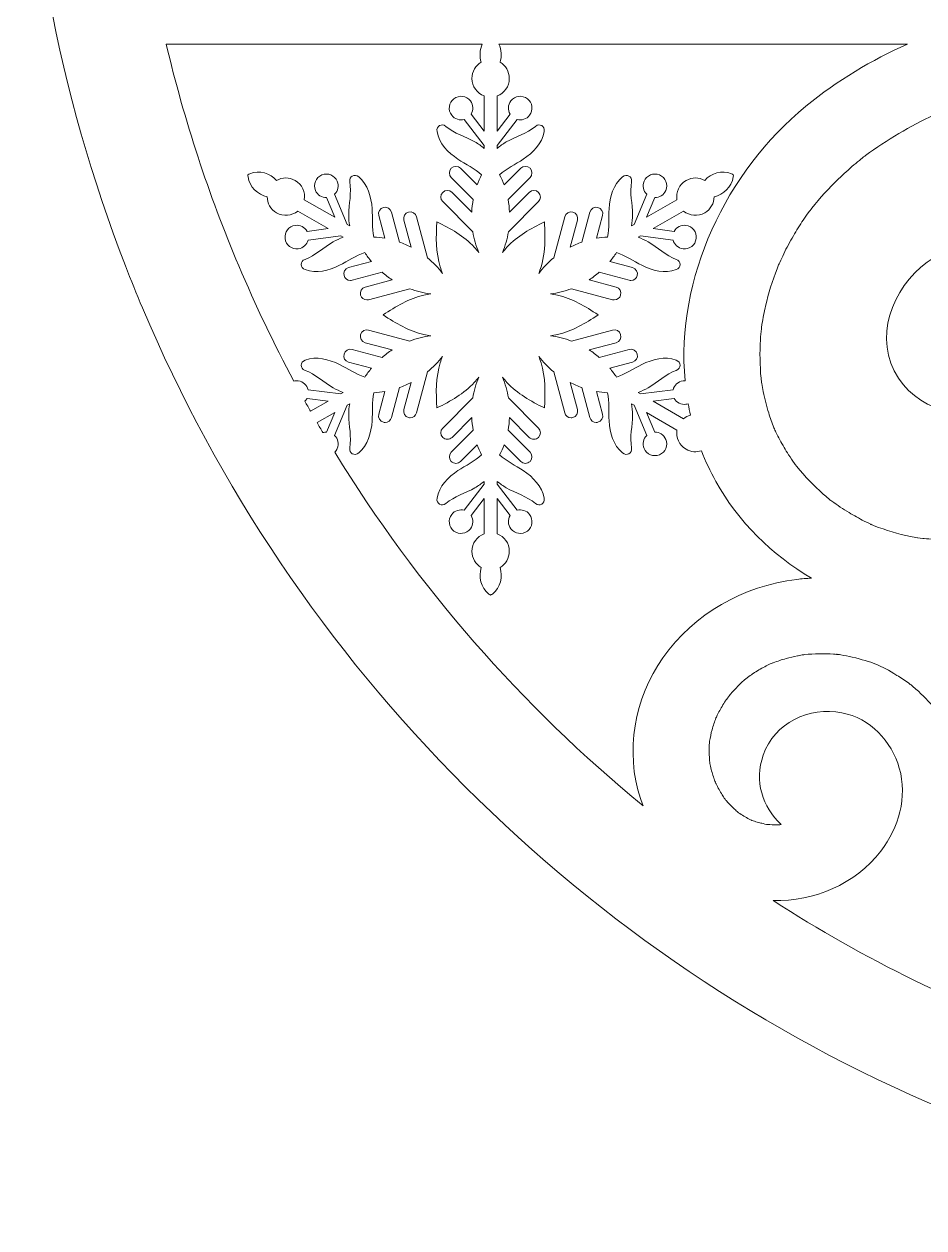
# Model space of a CAD drawing. Extents: x 464 to 616, y -200 to 2.
# Drawn here: x 464 to 509.4, y -200 to -139.3 of the extents above; entities that cross this region are included whole.
import ezdxf

# ---------------------------------------------------------------- set-up
doc = ezdxf.new("R2010")
doc.units = 0
doc.header["$MEASUREMENT"] = 0
doc.layers.add('Layer 1', color=7, linetype='Continuous', lineweight=0)

msp = doc.modelspace()

# ---------------------------------------------------------------- linework, layer by layer
at = {"layer": 'Layer 1'}
for points, knots in [([(615.748, -117.766), (615.16, -110.467), (613.532, -103.357), (610.885, -96.538), (610.61, -95.827), (610.324, -95.12), (610.026, -94.417), (608.72, -91.329), (607.222, -88.349), (605.536, -85.484), (605.048, -84.652), (604.543, -83.831), (604.024, -83.02), (603.011, -81.441), (601.936, -79.902), (600.807, -78.401), (604.108, -79.049), (607.612, -78.216), (609.587, -75.164), (610.034, -74.477), (609.434, -73.716), (608.727, -73.656), (604.237, -73.296), (601.683, -68.46), (600.582, -64.624), (599.194, -59.821), (598.687, -54.478), (595.172, -50.629), (593.644, -48.955), (591.77, -47.795), (589.729, -46.994), (592.337, -46.654), (594.885, -46.014), (597.273, -44.826), (601.723, -42.618), (605.438, -38.402), (605.631, -33.259), (605.852, -27.57), (602.016, -22.687), (597.593, -19.565), (592.811, -16.183), (587.154, -14.395), (582.171, -11.373), (579.776, -9.919), (577.755, -8.151), (575.887, -6.077), (574.246, -4.243), (572.592, -2.295), (570.398, -1.101), (565.495, 1.567), (559.825, -0.954), (556.61, -5.036), (554.828, -7.304), (553.641, -9.933), (552.601, -12.601), (551.427, -15.623), (550.326, -18.678), (549.199, -21.72), (548.999, -22.26), (548.798, -22.793), (548.598, -23.334), (548.165, -21.733), (546.897, -20.419), (545.23, -19.671), (543.862, -19.058), (542.321, -18.664), (540.847, -18.444), (540.566, -18.401), (540.282, -18.381), (540, -18.376), (539.718, -18.381), (539.434, -18.401), (539.153, -18.444), (537.679, -18.664), (536.138, -19.058), (534.77, -19.671), (533.103, -20.419), (531.835, -21.733), (531.402, -23.334), (531.201, -22.793), (531.001, -22.26), (530.801, -21.72), (529.674, -18.678), (528.573, -15.623), (527.399, -12.601), (526.359, -9.933), (525.171, -7.304), (523.39, -5.036), (520.175, -0.954), (514.505, 1.567), (509.602, -1.101), (507.408, -2.295), (505.753, -4.243), (504.112, -6.077), (502.245, -8.151), (500.224, -9.919), (497.829, -11.373), (492.846, -14.395), (487.189, -16.183), (482.407, -19.565), (477.984, -22.687), (474.149, -27.57), (474.369, -33.259), (474.562, -38.402), (478.278, -42.618), (482.727, -44.826), (485.115, -46.014), (487.663, -46.654), (490.271, -46.994), (488.23, -47.795), (486.355, -48.955), (484.828, -50.629), (481.313, -54.478), (480.806, -59.821), (479.418, -64.624), (478.318, -68.46), (475.763, -73.296), (471.273, -73.656), (470.566, -73.716), (469.966, -74.477), (470.413, -75.164), (472.388, -78.216), (475.892, -79.049), (479.193, -78.401), (478.064, -79.902), (476.989, -81.441), (475.976, -83.02), (475.457, -83.831), (474.952, -84.652), (474.464, -85.484), (472.778, -88.349), (471.28, -91.329), (469.974, -94.417), (469.676, -95.12), (469.39, -95.827), (469.115, -96.538), (466.468, -103.357), (464.84, -110.467), (464.252, -117.766), (464.085, -119.829), (464.001, -121.908), (464.001, -124.001), (464.001, -133.488), (465.72, -142.717), (469.115, -151.463), (469.39, -152.173), (469.676, -152.88), (469.974, -153.583), (473.801, -162.634), (479.281, -170.761), (486.259, -177.74), (493.239, -184.718), (501.366, -190.198), (510.416, -194.027), (519.788, -197.989), (529.741, -200), (540, -200), (550.259, -200), (560.212, -197.989), (569.584, -194.027), (578.634, -190.198), (586.761, -184.718), (593.741, -177.74), (600.719, -170.761), (606.199, -162.634), (610.026, -153.583), (610.324, -152.88), (610.61, -152.173), (610.885, -151.463), (614.28, -142.717), (615.999, -133.488), (615.999, -124.001), (615.999, -121.908), (615.915, -119.829), (615.748, -117.766)], [0, 0, 0, 0, 1, 1, 1, 2, 2, 2, 3, 3, 3, 4, 4, 4, 5, 5, 5, 6, 6, 6, 7, 7, 7, 8, 8, 8, 9, 9, 9, 10, 10, 10, 11, 11, 11, 12, 12, 12, 13, 13, 13, 14, 14, 14, 15, 15, 15, 16, 16, 16, 17, 17, 17, 18, 18, 18, 19, 19, 19, 20, 20, 20, 21, 21, 21, 22, 22, 22, 23, 23, 23, 24, 24, 24, 25, 25, 25, 26, 26, 26, 27, 27, 27, 28, 28, 28, 29, 29, 29, 30, 30, 30, 31, 31, 31, 32, 32, 32, 33, 33, 33, 34, 34, 34, 35, 35, 35, 36, 36, 36, 37, 37, 37, 38, 38, 38, 39, 39, 39, 40, 40, 40, 41, 41, 41, 42, 42, 42, 43, 43, 43, 44, 44, 44, 45, 45, 45, 46, 46, 46, 47, 47, 47, 48, 48, 48, 49, 49, 49, 50, 50, 50, 51, 51, 51, 52, 52, 52, 53, 53, 53, 54, 54, 54, 55, 55, 55, 56, 56, 56, 57, 57, 57, 58, 58, 58, 58]), ([(477.835, -157.268), (477.76, -157.258), (477.686, -157.264), (477.616, -157.282), (476.604, -155.392), (475.674, -153.451), (474.834, -151.463), (473.316, -147.875), (472.087, -144.137), (471.174, -140.277), (471.174, -140.277), (487.12, -140.277), (487.12, -140.277), (486.988, -140.563), (486.97, -140.891), (487.067, -141.19), (486.787, -141.353), (486.599, -141.656), (486.599, -142.004), (486.599, -142.408), (486.853, -142.752), (487.209, -142.886), (487.209, -142.886), (487.209, -144.661), (487.209, -144.661), (487.209, -144.661), (486.558, -143.807), (486.558, -143.807), (486.679, -143.604), (486.673, -143.34), (486.521, -143.141), (486.321, -142.88), (485.948, -142.83), (485.687, -143.029), (485.426, -143.228), (485.376, -143.601), (485.575, -143.862), (485.727, -144.062), (485.98, -144.138), (486.207, -144.074), (486.207, -144.074), (487.209, -145.388), (487.209, -145.388), (487.209, -145.388), (487.209, -145.535), (487.209, -145.535), (487.069, -145.411), (486.912, -145.303), (486.75, -145.211), (486.27, -144.936), (485.711, -144.785), (485.283, -144.423), (485.07, -144.243), (484.793, -144.418), (484.835, -144.684), (484.933, -145.294), (485.404, -145.746), (485.893, -146.078), (486.281, -146.341), (486.738, -146.547), (487.087, -146.868), (487.001, -147.033), (486.927, -147.205), (486.863, -147.379), (486.863, -147.379), (486.022, -146.538), (486.022, -146.538), (485.893, -146.409), (485.684, -146.409), (485.554, -146.538), (485.425, -146.667), (485.425, -146.877), (485.554, -147.006), (485.554, -147.006), (486.662, -148.114), (486.662, -148.114), (486.623, -148.324), (486.598, -148.536), (486.588, -148.75), (486.588, -148.75), (485.592, -147.755), (485.592, -147.755), (485.463, -147.625), (485.253, -147.625), (485.124, -147.755), (484.995, -147.884), (484.995, -148.093), (485.124, -148.223), (485.124, -148.223), (486.643, -149.741), (486.643, -149.741), (486.701, -150.1), (486.8, -150.452), (486.941, -150.787), (486.871, -150.696), (486.797, -150.607), (486.717, -150.522), (486.193, -149.961), (485.521, -149.575), (484.831, -149.242), (484.831, -149.242), (484.831, -149.242), (484.831, -149.242), (484.775, -150.005), (484.773, -150.781), (484.997, -151.515), (485.031, -151.627), (485.071, -151.735), (485.115, -151.841), (484.895, -151.552), (484.639, -151.29), (484.358, -151.06), (484.358, -151.06), (483.802, -148.986), (483.802, -148.986), (483.755, -148.809), (483.573, -148.704), (483.397, -148.752), (483.22, -148.799), (483.115, -148.981), (483.163, -149.157), (483.163, -149.157), (483.527, -150.517), (483.527, -150.517), (483.337, -150.419), (483.141, -150.335), (482.939, -150.263), (482.939, -150.263), (482.534, -148.75), (482.534, -148.75), (482.486, -148.574), (482.305, -148.469), (482.128, -148.516), (481.952, -148.564), (481.847, -148.745), (481.894, -148.922), (481.894, -148.922), (482.202, -150.07), (482.202, -150.07), (482.019, -150.038), (481.834, -150.017), (481.647, -150.008), (481.544, -149.545), (481.594, -149.047), (481.56, -148.58), (481.517, -147.99), (481.361, -147.356), (480.882, -146.967), (480.673, -146.797), (480.383, -146.949), (480.432, -147.224), (480.532, -147.775), (480.384, -148.335), (480.381, -148.888), (480.38, -149.075), (480.395, -149.264), (480.432, -149.448), (480.432, -149.448), (480.305, -149.375), (480.305, -149.375), (480.305, -149.375), (479.668, -147.85), (479.668, -147.85), (479.837, -147.685), (479.897, -147.427), (479.801, -147.196), (479.674, -146.893), (479.326, -146.75), (479.023, -146.877), (478.72, -147.003), (478.577, -147.351), (478.703, -147.655), (478.8, -147.886), (479.025, -148.023), (479.261, -148.02), (479.261, -148.02), (479.675, -149.011), (479.675, -149.011), (479.675, -149.011), (478.138, -148.123), (478.138, -148.123), (478.2, -147.747), (478.029, -147.355), (477.679, -147.153), (477.378, -146.98), (477.022, -146.991), (476.74, -147.152), (476.412, -146.787), (475.882, -146.626), (475.389, -146.814), (475.355, -146.827), (475.325, -146.845), (475.297, -146.866), (475.292, -146.9), (475.293, -146.935), (475.299, -146.971), (475.382, -147.492), (475.787, -147.87), (476.267, -147.972), (476.268, -148.296), (476.437, -148.611), (476.738, -148.785), (477.087, -148.987), (477.512, -148.939), (477.807, -148.697), (477.807, -148.697), (479.344, -149.584), (479.344, -149.584), (479.344, -149.584), (478.279, -149.721), (478.279, -149.721), (478.164, -149.515), (477.932, -149.389), (477.683, -149.421), (477.358, -149.462), (477.128, -149.761), (477.17, -150.087), (477.212, -150.412), (477.51, -150.642), (477.835, -150.6), (478.084, -150.568), (478.276, -150.387), (478.335, -150.159), (478.335, -150.159), (479.974, -149.948), (479.974, -149.948), (479.974, -149.948), (480.101, -150.021), (480.101, -150.021), (479.923, -150.082), (479.752, -150.163), (479.591, -150.257), (479.113, -150.536), (478.702, -150.944), (478.175, -151.134), (477.913, -151.228), (477.925, -151.556), (478.177, -151.652), (478.754, -151.872), (479.381, -151.69), (479.913, -151.432), (480.335, -151.228), (480.742, -150.936), (481.194, -150.794), (481.295, -150.951), (481.406, -151.1), (481.525, -151.243), (481.525, -151.243), (480.376, -151.551), (480.376, -151.551), (480.2, -151.598), (480.095, -151.78), (480.142, -151.956), (480.182, -152.104), (480.316, -152.201), (480.462, -152.201), (480.49, -152.201), (480.519, -152.198), (480.548, -152.19), (480.548, -152.19), (482.061, -151.785), (482.061, -151.785), (482.223, -151.924), (482.395, -152.051), (482.574, -152.167), (482.574, -152.167), (481.215, -152.531), (481.215, -152.531), (481.038, -152.579), (480.933, -152.76), (480.98, -152.937), (481.02, -153.085), (481.154, -153.182), (481.3, -153.182), (481.328, -153.182), (481.357, -153.178), (481.386, -153.171), (481.386, -153.171), (483.46, -152.615), (483.46, -152.615), (483.8, -152.744), (484.154, -152.834), (484.515, -152.88), (484.401, -152.895), (484.287, -152.915), (484.174, -152.941), (483.8, -153.028), (483.445, -153.168), (483.105, -153.341), (482.764, -153.514), (482.438, -153.719), (482.122, -153.934), (482.755, -154.365), (483.426, -154.754), (484.174, -154.927), (484.287, -154.954), (484.401, -154.974), (484.515, -154.988), (484.154, -155.034), (483.8, -155.124), (483.46, -155.253), (483.46, -155.253), (481.386, -154.698), (481.386, -154.698), (481.209, -154.651), (481.028, -154.755), (480.98, -154.931), (480.933, -155.108), (481.038, -155.29), (481.215, -155.337), (481.215, -155.337), (482.574, -155.701), (482.574, -155.701), (482.395, -155.817), (482.223, -155.945), (482.061, -156.084), (482.061, -156.084), (480.548, -155.678), (480.548, -155.678), (480.371, -155.631), (480.19, -155.736), (480.142, -155.912), (480.095, -156.089), (480.2, -156.27), (480.376, -156.318), (480.376, -156.318), (481.525, -156.625), (481.525, -156.625), (481.406, -156.768), (481.295, -156.918), (481.194, -157.075), (480.742, -156.933), (480.335, -156.64), (479.913, -156.436), (479.381, -156.179), (478.754, -155.996), (478.177, -156.217), (477.925, -156.313), (477.913, -156.64), (478.175, -156.735), (478.702, -156.924), (479.113, -157.333), (479.591, -157.611), (479.752, -157.705), (479.923, -157.787), (480.101, -157.847), (480.101, -157.847), (479.974, -157.92), (479.974, -157.92), (479.974, -157.92), (478.335, -157.709), (478.335, -157.709), (478.276, -157.481), (478.084, -157.3), (477.835, -157.268)], [0, 0, 0, 0, 1, 1, 1, 2, 2, 2, 3, 3, 3, 4, 4, 4, 5, 5, 5, 6, 6, 6, 7, 7, 7, 8, 8, 8, 9, 9, 9, 10, 10, 10, 11, 11, 11, 12, 12, 12, 13, 13, 13, 14, 14, 14, 15, 15, 15, 16, 16, 16, 17, 17, 17, 18, 18, 18, 19, 19, 19, 20, 20, 20, 21, 21, 21, 22, 22, 22, 23, 23, 23, 24, 24, 24, 25, 25, 25, 26, 26, 26, 27, 27, 27, 28, 28, 28, 29, 29, 29, 30, 30, 30, 31, 31, 31, 32, 32, 32, 33, 33, 33, 34, 34, 34, 35, 35, 35, 36, 36, 36, 37, 37, 37, 38, 38, 38, 39, 39, 39, 40, 40, 40, 41, 41, 41, 42, 42, 42, 43, 43, 43, 44, 44, 44, 45, 45, 45, 46, 46, 46, 47, 47, 47, 48, 48, 48, 49, 49, 49, 50, 50, 50, 51, 51, 51, 52, 52, 52, 53, 53, 53, 54, 54, 54, 55, 55, 55, 56, 56, 56, 57, 57, 57, 58, 58, 58, 59, 59, 59, 60, 60, 60, 61, 61, 61, 62, 62, 62, 63, 63, 63, 64, 64, 64, 65, 65, 65, 66, 66, 66, 67, 67, 67, 68, 68, 68, 69, 69, 69, 70, 70, 70, 71, 71, 71, 72, 72, 72, 73, 73, 73, 74, 74, 74, 75, 75, 75, 76, 76, 76, 77, 77, 77, 78, 78, 78, 79, 79, 79, 80, 80, 80, 81, 81, 81, 82, 82, 82, 83, 83, 83, 84, 84, 84, 85, 85, 85, 86, 86, 86, 87, 87, 87, 88, 88, 88, 89, 89, 89, 90, 90, 90, 91, 91, 91, 92, 92, 92, 93, 93, 93, 94, 94, 94, 95, 95, 95, 96, 96, 96, 97, 97, 97, 98, 98, 98, 99, 99, 99, 100, 100, 100, 101, 101, 101, 102, 102, 102, 103, 103, 103, 104, 104, 104, 105, 105, 105, 106, 106, 106, 107, 107, 107, 108, 108, 108, 109, 109, 109, 110, 110, 110, 111, 111, 111, 112, 112, 112, 113, 113, 113, 114, 114, 114, 115, 115, 115, 116, 116, 116, 117, 117, 117, 118, 118, 118, 118]), ([(489.394, -143.029), (489.132, -142.83), (488.759, -142.88), (488.56, -143.141), (488.408, -143.34), (488.402, -143.604), (488.523, -143.807), (488.523, -143.807), (487.871, -144.661), (487.871, -144.661), (487.871, -144.661), (487.871, -142.886), (487.871, -142.886), (488.228, -142.752), (488.482, -142.408), (488.482, -142.004), (488.482, -141.656), (488.294, -141.353), (488.014, -141.19), (488.111, -140.891), (488.093, -140.563), (487.961, -140.277), (487.961, -140.277), (508.577, -140.277), (508.577, -140.277), (506.764, -141.078), (505.038, -142.105), (503.444, -143.409), (499.399, -146.719), (496.876, -152.092), (497.349, -157.265), (497.315, -157.264), (497.281, -157.263), (497.246, -157.268), (496.997, -157.3), (496.805, -157.481), (496.746, -157.709), (496.746, -157.709), (495.107, -157.92), (495.107, -157.92), (495.107, -157.92), (494.98, -157.847), (494.98, -157.847), (495.158, -157.787), (495.329, -157.705), (495.49, -157.611), (495.968, -157.333), (496.379, -156.924), (496.906, -156.735), (497.168, -156.64), (497.155, -156.313), (496.904, -156.217), (496.327, -155.996), (495.7, -156.179), (495.168, -156.436), (494.746, -156.64), (494.339, -156.933), (493.887, -157.075), (493.786, -156.918), (493.675, -156.768), (493.556, -156.625), (493.556, -156.625), (494.705, -156.318), (494.705, -156.318), (494.881, -156.27), (494.986, -156.089), (494.939, -155.912), (494.891, -155.736), (494.71, -155.631), (494.533, -155.678), (494.533, -155.678), (493.02, -156.084), (493.02, -156.084), (492.858, -155.945), (492.686, -155.817), (492.507, -155.701), (492.507, -155.701), (493.866, -155.337), (493.866, -155.337), (494.043, -155.29), (494.148, -155.108), (494.1, -154.931), (494.053, -154.755), (493.872, -154.65), (493.695, -154.698), (493.695, -154.698), (491.621, -155.253), (491.621, -155.253), (491.281, -155.124), (490.927, -155.034), (490.566, -154.988), (490.68, -154.974), (490.794, -154.954), (490.907, -154.927), (491.281, -154.841), (491.636, -154.7), (491.976, -154.527), (492.317, -154.354), (492.642, -154.15), (492.959, -153.934), (492.326, -153.503), (491.655, -153.114), (490.907, -152.941), (490.794, -152.915), (490.68, -152.895), (490.566, -152.88), (490.927, -152.834), (491.281, -152.744), (491.621, -152.615), (491.621, -152.615), (493.695, -153.171), (493.695, -153.171), (493.724, -153.178), (493.752, -153.182), (493.781, -153.182), (493.927, -153.182), (494.061, -153.085), (494.1, -152.937), (494.148, -152.76), (494.043, -152.579), (493.866, -152.531), (493.866, -152.531), (492.507, -152.167), (492.507, -152.167), (492.686, -152.051), (492.858, -151.924), (493.02, -151.785), (493.02, -151.785), (494.533, -152.19), (494.533, -152.19), (494.562, -152.198), (494.591, -152.201), (494.619, -152.201), (494.765, -152.201), (494.899, -152.104), (494.939, -151.956), (494.986, -151.78), (494.881, -151.598), (494.705, -151.551), (494.705, -151.551), (493.556, -151.243), (493.556, -151.243), (493.675, -151.1), (493.786, -150.951), (493.887, -150.794), (494.339, -150.936), (494.746, -151.228), (495.168, -151.432), (495.7, -151.69), (496.327, -151.872), (496.904, -151.652), (497.155, -151.556), (497.168, -151.228), (496.906, -151.134), (496.379, -150.944), (495.968, -150.536), (495.49, -150.257), (495.329, -150.163), (495.158, -150.082), (494.98, -150.021), (494.98, -150.021), (495.107, -149.948), (495.107, -149.948), (495.107, -149.948), (496.746, -150.159), (496.746, -150.159), (496.805, -150.387), (496.997, -150.568), (497.246, -150.6), (497.571, -150.642), (497.869, -150.412), (497.911, -150.087), (497.953, -149.761), (497.723, -149.462), (497.397, -149.421), (497.149, -149.389), (496.917, -149.515), (496.802, -149.721), (496.802, -149.721), (495.737, -149.584), (495.737, -149.584), (495.737, -149.584), (497.274, -148.697), (497.274, -148.697), (497.569, -148.939), (497.994, -148.987), (498.343, -148.785), (498.644, -148.611), (498.813, -148.296), (498.814, -147.972), (499.294, -147.87), (499.698, -147.492), (499.782, -146.971), (499.788, -146.935), (499.788, -146.9), (499.783, -146.866), (499.756, -146.845), (499.725, -146.827), (499.692, -146.814), (499.198, -146.626), (498.669, -146.787), (498.341, -147.152), (498.059, -146.991), (497.702, -146.98), (497.402, -147.153), (497.052, -147.355), (496.881, -147.747), (496.943, -148.123), (496.943, -148.123), (495.406, -149.011), (495.406, -149.011), (495.406, -149.011), (495.82, -148.02), (495.82, -148.02), (496.056, -148.023), (496.281, -147.886), (496.378, -147.655), (496.504, -147.351), (496.361, -147.003), (496.058, -146.877), (495.755, -146.75), (495.407, -146.893), (495.28, -147.196), (495.184, -147.427), (495.244, -147.685), (495.413, -147.85), (495.413, -147.85), (494.776, -149.375), (494.776, -149.375), (494.776, -149.375), (494.649, -149.448), (494.649, -149.448), (494.685, -149.264), (494.701, -149.075), (494.7, -148.888), (494.697, -148.335), (494.549, -147.775), (494.649, -147.224), (494.698, -146.949), (494.408, -146.797), (494.199, -146.967), (493.72, -147.356), (493.564, -147.99), (493.521, -148.58), (493.487, -149.047), (493.537, -149.545), (493.434, -150.008), (493.247, -150.017), (493.062, -150.038), (492.879, -150.07), (492.879, -150.07), (493.186, -148.922), (493.186, -148.922), (493.234, -148.745), (493.129, -148.564), (492.953, -148.516), (492.776, -148.469), (492.595, -148.574), (492.547, -148.75), (492.547, -148.75), (492.142, -150.263), (492.142, -150.263), (491.94, -150.335), (491.744, -150.419), (491.554, -150.517), (491.554, -150.517), (491.918, -149.157), (491.918, -149.157), (491.965, -148.981), (491.861, -148.799), (491.684, -148.752), (491.508, -148.704), (491.326, -148.809), (491.279, -148.986), (491.279, -148.986), (490.723, -151.06), (490.723, -151.06), (490.442, -151.29), (490.186, -151.552), (489.966, -151.841), (490.01, -151.735), (490.05, -151.627), (490.084, -151.515), (490.232, -151.029), (490.281, -150.525), (490.281, -150.018), (490.281, -149.759), (490.269, -149.5), (490.25, -149.242), (489.56, -149.575), (488.888, -149.961), (488.364, -150.522), (488.284, -150.607), (488.21, -150.696), (488.14, -150.787), (488.281, -150.452), (488.38, -150.1), (488.438, -149.741), (488.438, -149.741), (489.956, -148.223), (489.956, -148.223), (490.086, -148.093), (490.086, -147.884), (489.956, -147.755), (489.827, -147.625), (489.618, -147.625), (489.488, -147.755), (489.488, -147.755), (488.493, -148.75), (488.493, -148.75), (488.483, -148.536), (488.458, -148.324), (488.419, -148.114), (488.419, -148.114), (489.527, -147.006), (489.527, -147.006), (489.656, -146.877), (489.656, -146.667), (489.527, -146.538), (489.397, -146.409), (489.188, -146.409), (489.059, -146.538), (489.059, -146.538), (488.218, -147.379), (488.218, -147.379), (488.154, -147.205), (488.08, -147.033), (487.994, -146.868), (488.343, -146.547), (488.799, -146.341), (489.187, -146.078), (489.676, -145.746), (490.147, -145.294), (490.245, -144.684), (490.288, -144.418), (490.011, -144.243), (489.798, -144.423), (489.37, -144.785), (488.811, -144.936), (488.331, -145.211), (488.169, -145.303), (488.012, -145.411), (487.871, -145.535), (487.871, -145.535), (487.871, -145.388), (487.871, -145.388), (487.871, -145.388), (488.874, -144.074), (488.874, -144.074), (489.101, -144.138), (489.354, -144.062), (489.506, -143.862), (489.705, -143.601), (489.655, -143.228), (489.394, -143.029)], [0, 0, 0, 0, 1, 1, 1, 2, 2, 2, 3, 3, 3, 4, 4, 4, 5, 5, 5, 6, 6, 6, 7, 7, 7, 8, 8, 8, 9, 9, 9, 10, 10, 10, 11, 11, 11, 12, 12, 12, 13, 13, 13, 14, 14, 14, 15, 15, 15, 16, 16, 16, 17, 17, 17, 18, 18, 18, 19, 19, 19, 20, 20, 20, 21, 21, 21, 22, 22, 22, 23, 23, 23, 24, 24, 24, 25, 25, 25, 26, 26, 26, 27, 27, 27, 28, 28, 28, 29, 29, 29, 30, 30, 30, 31, 31, 31, 32, 32, 32, 33, 33, 33, 34, 34, 34, 35, 35, 35, 36, 36, 36, 37, 37, 37, 38, 38, 38, 39, 39, 39, 40, 40, 40, 41, 41, 41, 42, 42, 42, 43, 43, 43, 44, 44, 44, 45, 45, 45, 46, 46, 46, 47, 47, 47, 48, 48, 48, 49, 49, 49, 50, 50, 50, 51, 51, 51, 52, 52, 52, 53, 53, 53, 54, 54, 54, 55, 55, 55, 56, 56, 56, 57, 57, 57, 58, 58, 58, 59, 59, 59, 60, 60, 60, 61, 61, 61, 62, 62, 62, 63, 63, 63, 64, 64, 64, 65, 65, 65, 66, 66, 66, 67, 67, 67, 68, 68, 68, 69, 69, 69, 70, 70, 70, 71, 71, 71, 72, 72, 72, 73, 73, 73, 74, 74, 74, 75, 75, 75, 76, 76, 76, 77, 77, 77, 78, 78, 78, 79, 79, 79, 80, 80, 80, 81, 81, 81, 82, 82, 82, 83, 83, 83, 84, 84, 84, 85, 85, 85, 86, 86, 86, 87, 87, 87, 88, 88, 88, 89, 89, 89, 90, 90, 90, 91, 91, 91, 92, 92, 92, 93, 93, 93, 94, 94, 94, 95, 95, 95, 96, 96, 96, 97, 97, 97, 98, 98, 98, 99, 99, 99, 100, 100, 100, 101, 101, 101, 102, 102, 102, 103, 103, 103, 104, 104, 104, 105, 105, 105, 106, 106, 106, 107, 107, 107, 108, 108, 108, 109, 109, 109, 110, 110, 110, 111, 111, 111, 112, 112, 112, 113, 113, 113, 114, 114, 114, 115, 115, 115, 116, 116, 116, 117, 117, 117, 118, 118, 118, 118]), ([(521.983, -143.07), (520.011, -145.579), (518.943, -148.669), (519.003, -151.871), (519.009, -152.17), (519.026, -152.47), (519.049, -152.768), (517.992, -151.655), (516.637, -150.824), (515.071, -150.44), (513.263, -149.996), (511.108, -150.145), (509.566, -151.274), (507.792, -152.574), (506.8, -155.144), (508.117, -157.136), (509.293, -158.913), (511.986, -159.558), (513.606, -157.969), (514.625, -156.969), (514.838, -155.44), (514.31, -154.215), (514.361, -154.23), (514.412, -154.244), (514.463, -154.26), (514.537, -154.284), (514.751, -154.368), (514.761, -154.367), (514.879, -154.422), (514.995, -154.48), (515.109, -154.542), (515.286, -154.639), (515.458, -154.744), (515.626, -154.856), (515.673, -154.887), (515.811, -154.99), (515.836, -155.006), (516.066, -155.197), (516.283, -155.406), (516.485, -155.627), (516.558, -155.705), (516.628, -155.786), (516.696, -155.868), (516.774, -155.978), (516.85, -156.088), (516.921, -156.202), (517.045, -156.399), (517.148, -156.604), (517.258, -156.808), (517.268, -156.826), (517.284, -156.863), (517.299, -156.898), (517.414, -157.21), (517.507, -157.53), (517.575, -157.855), (517.592, -157.936), (517.605, -158.016), (517.619, -158.097), (517.622, -158.127), (517.626, -158.171), (517.633, -158.233), (517.636, -158.353), (517.648, -158.472), (517.652, -158.592), (517.661, -158.923), (517.634, -159.249), (517.613, -159.58), (517.612, -159.591), (517.612, -159.601), (517.612, -159.611), (517.606, -159.634), (517.599, -159.662), (517.592, -159.694), (517.551, -159.87), (517.52, -160.048), (517.474, -160.223), (517.399, -160.516), (517.305, -160.803), (517.201, -161.086), (517.186, -161.126), (517.175, -161.157), (517.166, -161.183), (517.152, -161.209), (517.133, -161.245), (517.108, -161.294), (517.025, -161.456), (516.944, -161.618), (516.854, -161.776), (516.726, -162.003), (516.584, -162.221), (516.434, -162.435), (516.414, -162.454), (516.224, -162.7), (516.211, -162.715), (516.13, -162.807), (516.046, -162.898), (515.96, -162.987), (515.742, -163.214), (515.509, -163.423), (515.269, -163.627), (515.094, -163.77), (515.075, -163.785), (515.212, -163.673), (515.111, -163.747), (515.008, -163.818), (514.903, -163.888), (514.772, -163.974), (514.639, -164.057), (514.504, -164.137), (514.206, -164.314), (513.899, -164.472), (513.585, -164.616), (513.66, -164.582), (513.882, -164.505), (513.52, -164.642), (513.343, -164.709), (513.165, -164.773), (512.985, -164.831), (512.684, -164.928), (512.379, -165.011), (512.071, -165.08), (511.854, -165.128), (511.637, -165.169), (511.418, -165.204), (511.396, -165.207), (511.378, -165.21), (511.365, -165.213), (511.338, -165.214), (511.306, -165.216), (511.269, -165.218), (510.953, -165.237), (510.64, -165.262), (510.323, -165.263), (510.022, -165.264), (509.721, -165.251), (509.421, -165.225), (509.376, -165.222), (509.006, -165.169), (509.083, -165.184), (508.963, -165.164), (508.843, -165.143), (508.723, -165.118), (508.095, -164.989), (507.484, -164.801), (506.886, -164.57), (506.536, -164.434), (506.792, -164.527), (506.863, -164.56), (506.704, -164.487), (506.546, -164.413), (506.389, -164.335), (506.129, -164.203), (505.874, -164.062), (505.625, -163.912), (505.324, -163.731), (505.036, -163.534), (504.751, -163.331), (504.72, -163.308), (504.694, -163.29), (504.672, -163.275), (504.651, -163.256), (504.624, -163.232), (504.588, -163.201), (504.5, -163.125), (504.41, -163.051), (504.322, -162.974), (503.84, -162.551), (503.399, -162.087), (502.991, -161.592), (502.969, -161.565), (502.951, -161.543), (502.935, -161.525), (502.92, -161.5), (502.898, -161.468), (502.869, -161.425), (502.77, -161.281), (502.67, -161.139), (502.575, -160.992), (502.418, -160.748), (502.271, -160.497), (502.134, -160.24), (502.065, -160.112), (502, -159.982), (501.937, -159.851), (501.916, -159.807), (501.859, -159.682), (501.835, -159.632), (501.737, -159.387), (501.649, -159.137), (501.57, -158.885), (501.46, -158.531), (501.368, -158.171), (501.294, -157.808), (501.266, -157.673), (501.242, -157.537), (501.22, -157.401), (501.216, -157.366), (501.191, -157.187), (501.185, -157.131), (501.123, -156.485), (501.113, -155.835), (501.153, -155.188), (501.165, -155.002), (501.184, -154.817), (501.2, -154.632), (501.204, -154.584), (501.207, -154.546), (501.209, -154.517), (501.215, -154.488), (501.222, -154.451), (501.23, -154.404), (501.286, -154.097), (501.341, -153.792), (501.411, -153.488), (501.561, -152.848), (501.755, -152.219), (501.991, -151.606), (502.016, -151.541), (502.042, -151.476), (502.069, -151.411), (502.081, -151.382), (502.1, -151.34), (502.124, -151.284), (502.192, -151.142), (502.256, -150.999), (502.326, -150.859), (502.478, -150.549), (502.641, -150.245), (502.815, -149.947), (502.973, -149.676), (503.139, -149.411), (503.314, -149.151), (503.401, -149.021), (503.491, -148.893), (503.582, -148.766), (503.609, -148.729), (503.709, -148.598), (503.74, -148.555), (504.156, -148.033), (504.611, -147.54), (505.091, -147.077), (505.342, -146.833), (505.602, -146.598), (505.868, -146.371), (505.989, -146.267), (506.112, -146.167), (506.235, -146.065), (506.28, -146.027), (506.314, -145.999), (506.339, -145.977), (506.366, -145.958), (506.402, -145.932), (506.45, -145.897), (507.54, -145.106), (508.692, -144.417), (509.912, -143.845), (510.116, -143.749), (510.321, -143.656), (510.529, -143.567), (510.571, -143.551), (510.671, -143.51), (510.693, -143.502), (511.024, -143.376), (511.354, -143.248), (511.689, -143.131), (512.327, -142.91), (512.975, -142.714), (513.63, -142.545), (515.135, -142.155), (516.567, -141.923), (517.999, -141.796), (519.76, -141.64), (521.527, -141.615), (523.292, -141.67), (522.822, -142.096), (522.383, -142.562), (521.983, -143.07)], [0, 0, 0, 0, 1, 1, 1, 2, 2, 2, 3, 3, 3, 4, 4, 4, 5, 5, 5, 6, 6, 6, 7, 7, 7, 8, 8, 8, 9, 9, 9, 10, 10, 10, 11, 11, 11, 12, 12, 12, 13, 13, 13, 14, 14, 14, 15, 15, 15, 16, 16, 16, 17, 17, 17, 18, 18, 18, 19, 19, 19, 20, 20, 20, 21, 21, 21, 22, 22, 22, 23, 23, 23, 24, 24, 24, 25, 25, 25, 26, 26, 26, 27, 27, 27, 28, 28, 28, 29, 29, 29, 30, 30, 30, 31, 31, 31, 32, 32, 32, 33, 33, 33, 34, 34, 34, 35, 35, 35, 36, 36, 36, 37, 37, 37, 38, 38, 38, 39, 39, 39, 40, 40, 40, 41, 41, 41, 42, 42, 42, 43, 43, 43, 44, 44, 44, 45, 45, 45, 46, 46, 46, 47, 47, 47, 48, 48, 48, 49, 49, 49, 50, 50, 50, 51, 51, 51, 52, 52, 52, 53, 53, 53, 54, 54, 54, 55, 55, 55, 56, 56, 56, 57, 57, 57, 58, 58, 58, 59, 59, 59, 60, 60, 60, 61, 61, 61, 62, 62, 62, 63, 63, 63, 64, 64, 64, 65, 65, 65, 66, 66, 66, 67, 67, 67, 68, 68, 68, 69, 69, 69, 70, 70, 70, 71, 71, 71, 72, 72, 72, 73, 73, 73, 74, 74, 74, 75, 75, 75, 76, 76, 76, 77, 77, 77, 78, 78, 78, 79, 79, 79, 80, 80, 80, 81, 81, 81, 82, 82, 82, 83, 83, 83, 84, 84, 84, 85, 85, 85, 86, 86, 86, 87, 87, 87, 88, 88, 88, 89, 89, 89, 90, 90, 90, 91, 91, 91, 92, 92, 92, 92]), ([(496.225, -171.245), (494.798, -173.247), (494.311, -175.992), (495.099, -178.335), (495.141, -178.459), (495.186, -178.582), (495.234, -178.704), (489.105, -173.679), (483.833, -167.647), (479.672, -160.863), (479.726, -160.81), (479.77, -160.746), (479.801, -160.672), (479.897, -160.441), (479.837, -160.184), (479.668, -160.018), (479.668, -160.018), (480.305, -158.494), (480.305, -158.494), (480.305, -158.494), (480.432, -158.421), (480.432, -158.421), (480.395, -158.605), (480.38, -158.794), (480.381, -158.981), (480.384, -159.533), (480.532, -160.093), (480.432, -160.644), (480.383, -160.919), (480.673, -161.072), (480.882, -160.902), (481.361, -160.512), (481.517, -159.878), (481.56, -159.289), (481.594, -158.821), (481.544, -158.323), (481.647, -157.86), (481.834, -157.851), (482.019, -157.83), (482.202, -157.798), (482.202, -157.798), (481.894, -158.947), (481.894, -158.947), (481.847, -159.123), (481.952, -159.305), (482.128, -159.352), (482.157, -159.36), (482.186, -159.364), (482.214, -159.364), (482.36, -159.364), (482.494, -159.266), (482.534, -159.118), (482.534, -159.118), (482.939, -157.605), (482.939, -157.605), (483.141, -157.534), (483.337, -157.449), (483.527, -157.351), (483.527, -157.351), (483.163, -158.711), (483.163, -158.711), (483.115, -158.888), (483.22, -159.069), (483.397, -159.116), (483.425, -159.124), (483.454, -159.128), (483.483, -159.128), (483.629, -159.128), (483.762, -159.03), (483.802, -158.883), (483.802, -158.883), (484.358, -156.808), (484.358, -156.808), (484.639, -156.579), (484.895, -156.317), (485.115, -156.027), (485.071, -156.133), (485.031, -156.242), (484.997, -156.353), (484.773, -157.088), (484.775, -157.863), (484.831, -158.627), (484.831, -158.627), (484.831, -158.626), (484.831, -158.626), (485.521, -158.294), (486.193, -157.908), (486.717, -157.346), (486.797, -157.261), (486.871, -157.173), (486.941, -157.081), (486.8, -157.417), (486.701, -157.769), (486.643, -158.127), (486.643, -158.127), (485.124, -159.646), (485.124, -159.646), (484.995, -159.775), (484.995, -159.985), (485.124, -160.114), (485.189, -160.179), (485.274, -160.211), (485.358, -160.211), (485.443, -160.211), (485.528, -160.179), (485.592, -160.114), (485.592, -160.114), (486.588, -159.119), (486.588, -159.119), (486.598, -159.332), (486.623, -159.544), (486.662, -159.754), (486.662, -159.754), (485.554, -160.862), (485.554, -160.862), (485.425, -160.991), (485.425, -161.201), (485.554, -161.33), (485.619, -161.395), (485.704, -161.427), (485.789, -161.427), (485.873, -161.427), (485.958, -161.395), (486.022, -161.33), (486.022, -161.33), (486.863, -160.489), (486.863, -160.489), (486.927, -160.664), (487.001, -160.835), (487.087, -161.001), (486.738, -161.321), (486.281, -161.528), (485.893, -161.791), (485.404, -162.123), (484.933, -162.575), (484.835, -163.184), (484.793, -163.45), (485.07, -163.625), (485.283, -163.445), (485.711, -163.083), (486.27, -162.932), (486.75, -162.657), (486.912, -162.565), (487.069, -162.457), (487.209, -162.333), (487.209, -162.333), (487.209, -162.48), (487.209, -162.48), (487.209, -162.48), (486.207, -163.794), (486.207, -163.794), (485.98, -163.731), (485.727, -163.807), (485.575, -164.006), (485.376, -164.267), (485.426, -164.64), (485.687, -164.839), (485.948, -165.039), (486.321, -164.989), (486.521, -164.727), (486.673, -164.528), (486.679, -164.264), (486.558, -164.062), (486.558, -164.062), (487.209, -163.207), (487.209, -163.207), (487.209, -163.207), (487.209, -164.983), (487.209, -164.983), (486.853, -165.117), (486.599, -165.461), (486.599, -165.865), (486.599, -166.212), (486.787, -166.515), (487.067, -166.679), (486.915, -167.146), (487.04, -167.684), (487.45, -168.018), (487.478, -168.04), (487.508, -168.058), (487.54, -168.071), (487.572, -168.058), (487.603, -168.04), (487.631, -168.018), (488.04, -167.684), (488.166, -167.146), (488.014, -166.679), (488.294, -166.515), (488.482, -166.212), (488.482, -165.865), (488.482, -165.461), (488.228, -165.117), (487.871, -164.983), (487.871, -164.983), (487.871, -163.207), (487.871, -163.207), (487.871, -163.207), (488.523, -164.062), (488.523, -164.062), (488.402, -164.264), (488.408, -164.528), (488.56, -164.727), (488.759, -164.989), (489.132, -165.039), (489.394, -164.839), (489.655, -164.64), (489.705, -164.267), (489.506, -164.006), (489.354, -163.807), (489.101, -163.731), (488.874, -163.794), (488.874, -163.794), (487.871, -162.48), (487.871, -162.48), (487.871, -162.48), (487.871, -162.333), (487.871, -162.333), (488.012, -162.457), (488.169, -162.565), (488.331, -162.657), (488.811, -162.932), (489.37, -163.083), (489.798, -163.445), (490.011, -163.625), (490.288, -163.45), (490.245, -163.184), (490.147, -162.575), (489.676, -162.123), (489.187, -161.791), (488.799, -161.528), (488.343, -161.321), (487.994, -161.001), (488.08, -160.835), (488.154, -160.664), (488.218, -160.489), (488.218, -160.489), (489.059, -161.33), (489.059, -161.33), (489.123, -161.395), (489.208, -161.427), (489.292, -161.427), (489.377, -161.427), (489.462, -161.395), (489.527, -161.33), (489.656, -161.201), (489.656, -160.991), (489.527, -160.862), (489.527, -160.862), (488.419, -159.754), (488.419, -159.754), (488.458, -159.544), (488.483, -159.332), (488.493, -159.119), (488.493, -159.119), (489.488, -160.114), (489.488, -160.114), (489.553, -160.179), (489.638, -160.211), (489.723, -160.211), (489.807, -160.211), (489.892, -160.179), (489.956, -160.114), (490.086, -159.985), (490.086, -159.775), (489.956, -159.646), (489.956, -159.646), (488.438, -158.127), (488.438, -158.127), (488.38, -157.769), (488.281, -157.417), (488.14, -157.081), (488.21, -157.173), (488.284, -157.261), (488.364, -157.346), (488.888, -157.908), (489.56, -158.294), (490.25, -158.626), (490.306, -157.863), (490.308, -157.088), (490.084, -156.353), (490.05, -156.242), (490.01, -156.133), (489.966, -156.027), (490.186, -156.317), (490.442, -156.579), (490.723, -156.808), (490.723, -156.808), (491.279, -158.883), (491.279, -158.883), (491.318, -159.03), (491.452, -159.128), (491.598, -159.128), (491.627, -159.128), (491.656, -159.124), (491.684, -159.116), (491.861, -159.069), (491.965, -158.888), (491.918, -158.711), (491.918, -158.711), (491.554, -157.351), (491.554, -157.351), (491.744, -157.449), (491.94, -157.534), (492.142, -157.605), (492.142, -157.605), (492.547, -159.118), (492.547, -159.118), (492.587, -159.266), (492.721, -159.364), (492.867, -159.364), (492.895, -159.364), (492.924, -159.36), (492.953, -159.352), (493.129, -159.305), (493.234, -159.123), (493.186, -158.947), (493.186, -158.947), (492.879, -157.798), (492.879, -157.798), (493.062, -157.83), (493.247, -157.851), (493.434, -157.86), (493.537, -158.323), (493.487, -158.821), (493.521, -159.289), (493.564, -159.878), (493.72, -160.512), (494.199, -160.902), (494.408, -161.072), (494.698, -160.919), (494.649, -160.644), (494.549, -160.093), (494.697, -159.533), (494.7, -158.981), (494.701, -158.794), (494.685, -158.605), (494.649, -158.421), (494.649, -158.421), (494.776, -158.494), (494.776, -158.494), (494.776, -158.494), (495.413, -160.018), (495.413, -160.018), (495.244, -160.184), (495.184, -160.441), (495.28, -160.672), (495.407, -160.975), (495.755, -161.118), (496.058, -160.992), (496.361, -160.865), (496.504, -160.517), (496.378, -160.214), (496.281, -159.983), (496.056, -159.845), (495.82, -159.849), (495.82, -159.849), (495.406, -158.857), (495.406, -158.857), (495.406, -158.857), (496.943, -159.745), (496.943, -159.745), (496.881, -160.121), (497.052, -160.513), (497.402, -160.715), (497.646, -160.856), (497.927, -160.873), (498.174, -160.789), (498.379, -161.313), (498.62, -161.828), (498.9, -162.333), (500.04, -164.384), (501.738, -166.051), (503.721, -167.216), (503.477, -167.229), (503.234, -167.249), (502.992, -167.279), (500.238, -167.629), (497.843, -168.973), (496.225, -171.245)], [0, 0, 0, 0, 1, 1, 1, 2, 2, 2, 3, 3, 3, 4, 4, 4, 5, 5, 5, 6, 6, 6, 7, 7, 7, 8, 8, 8, 9, 9, 9, 10, 10, 10, 11, 11, 11, 12, 12, 12, 13, 13, 13, 14, 14, 14, 15, 15, 15, 16, 16, 16, 17, 17, 17, 18, 18, 18, 19, 19, 19, 20, 20, 20, 21, 21, 21, 22, 22, 22, 23, 23, 23, 24, 24, 24, 25, 25, 25, 26, 26, 26, 27, 27, 27, 28, 28, 28, 29, 29, 29, 30, 30, 30, 31, 31, 31, 32, 32, 32, 33, 33, 33, 34, 34, 34, 35, 35, 35, 36, 36, 36, 37, 37, 37, 38, 38, 38, 39, 39, 39, 40, 40, 40, 41, 41, 41, 42, 42, 42, 43, 43, 43, 44, 44, 44, 45, 45, 45, 46, 46, 46, 47, 47, 47, 48, 48, 48, 49, 49, 49, 50, 50, 50, 51, 51, 51, 52, 52, 52, 53, 53, 53, 54, 54, 54, 55, 55, 55, 56, 56, 56, 57, 57, 57, 58, 58, 58, 59, 59, 59, 60, 60, 60, 61, 61, 61, 62, 62, 62, 63, 63, 63, 64, 64, 64, 65, 65, 65, 66, 66, 66, 67, 67, 67, 68, 68, 68, 69, 69, 69, 70, 70, 70, 71, 71, 71, 72, 72, 72, 73, 73, 73, 74, 74, 74, 75, 75, 75, 76, 76, 76, 77, 77, 77, 78, 78, 78, 79, 79, 79, 80, 80, 80, 81, 81, 81, 82, 82, 82, 83, 83, 83, 84, 84, 84, 85, 85, 85, 86, 86, 86, 87, 87, 87, 88, 88, 88, 89, 89, 89, 90, 90, 90, 91, 91, 91, 92, 92, 92, 93, 93, 93, 94, 94, 94, 95, 95, 95, 96, 96, 96, 97, 97, 97, 98, 98, 98, 99, 99, 99, 100, 100, 100, 101, 101, 101, 102, 102, 102, 103, 103, 103, 104, 104, 104, 105, 105, 105, 106, 106, 106, 107, 107, 107, 108, 108, 108, 109, 109, 109, 110, 110, 110, 111, 111, 111, 112, 112, 112, 113, 113, 113, 114, 114, 114, 115, 115, 115, 116, 116, 116, 117, 117, 117, 118, 118, 118, 119, 119, 119, 120, 120, 120, 121, 121, 121, 122, 122, 122, 123, 123, 123, 124, 124, 124, 125, 125, 125, 126, 126, 126, 126]), ([(478.167, -158.29), (478.211, -158.249), (478.249, -158.201), (478.279, -158.147), (478.279, -158.147), (479.344, -158.284), (479.344, -158.284), (479.344, -158.284), (478.454, -158.798), (478.454, -158.798), (478.358, -158.629), (478.261, -158.46), (478.167, -158.29)], [0, 0, 0, 0, 1, 1, 1, 2, 2, 2, 3, 3, 3, 4, 4, 4, 4]), ([(497.623, -158.993), (497.497, -159.028), (497.377, -159.087), (497.274, -159.172), (497.274, -159.172), (495.737, -158.284), (495.737, -158.284), (495.737, -158.284), (496.802, -158.147), (496.802, -158.147), (496.917, -158.353), (497.149, -158.48), (497.397, -158.448), (497.435, -158.443), (497.472, -158.434), (497.507, -158.422), (497.542, -158.613), (497.58, -158.803), (497.623, -158.993)], [0, 0, 0, 0, 1, 1, 1, 2, 2, 2, 3, 3, 3, 4, 4, 4, 5, 5, 5, 6, 6, 6, 6]), ([(479.078, -159.875), (478.979, -159.708), (478.88, -159.541), (478.783, -159.373), (478.783, -159.373), (479.675, -158.857), (479.675, -158.857), (479.675, -158.857), (479.261, -159.849), (479.261, -159.849), (479.199, -159.848), (479.137, -159.857), (479.078, -159.875)], [0, 0, 0, 0, 1, 1, 1, 2, 2, 2, 3, 3, 3, 4, 4, 4, 4]), ([(501.801, -183.488), (503.878, -183.517), (505.92, -182.679), (507.228, -180.987), (508.138, -179.808), (508.575, -178.264), (508.16, -176.8), (507.773, -175.433), (506.684, -174.285), (505.266, -174.011), (503.598, -173.689), (501.871, -174.505), (501.292, -176.15), (500.835, -177.452), (501.249, -178.76), (502.199, -179.651), (502.109, -179.656), (502.004, -179.663), (501.957, -179.663), (501.811, -179.664), (501.667, -179.656), (501.523, -179.648), (501.514, -179.647), (501.489, -179.644), (501.459, -179.639), (501.374, -179.62), (501.204, -179.583), (501.177, -179.577), (501.093, -179.555), (501.009, -179.531), (500.927, -179.506), (500.834, -179.478), (500.703, -179.429), (500.703, -179.433), (500.663, -179.414), (500.623, -179.393), (500.583, -179.373), (500.399, -179.277), (500.224, -179.168), (500.051, -179.053), (500.045, -179.049), (500.01, -179.022), (499.977, -178.995), (499.926, -178.947), (499.839, -178.869), (499.82, -178.851), (499.691, -178.729), (499.573, -178.598), (499.451, -178.468), (499.425, -178.44), (499.413, -178.429), (499.409, -178.428), (499.398, -178.411), (499.386, -178.392), (499.368, -178.366), (499.319, -178.292), (499.269, -178.219), (499.221, -178.143), (499.11, -177.967), (499.012, -177.784), (498.916, -177.599), (498.913, -177.593), (498.896, -177.557), (498.879, -177.519), (498.855, -177.454), (498.812, -177.339), (498.804, -177.314), (498.737, -177.116), (498.68, -176.915), (498.634, -176.711), (498.614, -176.621), (498.598, -176.529), (498.582, -176.438), (498.582, -176.434), (498.582, -176.431), (498.582, -176.427), (498.583, -176.219), (498.558, -176.012), (498.563, -175.803), (498.566, -175.684), (498.579, -175.565), (498.584, -175.446), (498.622, -175.252), (498.659, -175.059), (498.712, -174.867), (498.767, -174.665), (498.834, -174.464), (498.909, -174.268), (498.921, -174.254), (499.027, -174.026), (499.059, -173.966), (499.159, -173.777), (499.269, -173.592), (499.386, -173.412), (499.428, -173.349), (499.682, -173.025), (499.636, -173.071), (499.883, -172.787), (500.147, -172.523), (500.432, -172.276), (500.391, -172.319), (500.715, -172.071), (500.783, -172.027), (500.974, -171.904), (501.17, -171.789), (501.372, -171.684), (501.464, -171.636), (501.558, -171.591), (501.652, -171.546), (501.699, -171.526), (501.782, -171.49), (501.802, -171.483), (502.017, -171.407), (502.232, -171.335), (502.451, -171.274), (502.64, -171.221), (502.829, -171.176), (503.021, -171.137), (503.045, -171.132), (503.182, -171.106), (503.258, -171.09), (503.312, -171.083), (503.377, -171.074), (503.38, -171.073), (503.868, -171.028), (504.357, -171.018), (504.847, -171.051), (504.944, -171.058), (505.042, -171.067), (505.139, -171.076), (505.055, -171.068), (504.813, -171.016), (505.211, -171.086), (505.404, -171.119), (505.596, -171.157), (505.788, -171.202), (506.783, -171.437), (507.2, -171.611), (508.041, -172.122), (508.245, -172.246), (508.444, -172.378), (508.638, -172.518), (508.679, -172.549), (508.756, -172.606), (508.77, -172.618), (508.845, -172.682), (508.92, -172.745), (508.993, -172.811), (509.34, -173.118), (509.662, -173.452), (509.96, -173.807), (509.975, -173.824), (510.068, -173.94), (510.112, -173.995), (510.157, -174.058), (510.252, -174.19), (510.264, -174.207), (510.379, -174.371), (510.488, -174.537), (510.594, -174.706), (510.842, -175.101), (511.068, -175.51), (511.276, -175.928), (511.395, -176.167), (511.508, -176.41), (511.615, -176.655), (511.616, -176.657), (511.617, -176.659), (511.618, -176.662), (511.668, -176.784), (511.716, -176.907), (511.763, -177.03), (511.934, -177.476), (512.089, -177.927), (512.234, -178.382), (512.56, -179.401), (512.834, -180.437), (513.111, -181.47), (513.967, -184.657), (515.079, -187.752), (516.518, -190.708), (511.307, -188.868), (506.374, -186.434), (501.801, -183.488)], [0, 0, 0, 0, 1, 1, 1, 2, 2, 2, 3, 3, 3, 4, 4, 4, 5, 5, 5, 6, 6, 6, 7, 7, 7, 8, 8, 8, 9, 9, 9, 10, 10, 10, 11, 11, 11, 12, 12, 12, 13, 13, 13, 14, 14, 14, 15, 15, 15, 16, 16, 16, 17, 17, 17, 18, 18, 18, 19, 19, 19, 20, 20, 20, 21, 21, 21, 22, 22, 22, 23, 23, 23, 24, 24, 24, 25, 25, 25, 26, 26, 26, 27, 27, 27, 28, 28, 28, 29, 29, 29, 30, 30, 30, 31, 31, 31, 32, 32, 32, 33, 33, 33, 34, 34, 34, 35, 35, 35, 36, 36, 36, 37, 37, 37, 38, 38, 38, 39, 39, 39, 40, 40, 40, 41, 41, 41, 42, 42, 42, 43, 43, 43, 44, 44, 44, 45, 45, 45, 46, 46, 46, 47, 47, 47, 48, 48, 48, 49, 49, 49, 50, 50, 50, 51, 51, 51, 52, 52, 52, 53, 53, 53, 54, 54, 54, 55, 55, 55, 56, 56, 56, 57, 57, 57, 58, 58, 58, 59, 59, 59, 60, 60, 60, 61, 61, 61, 61])]:
    msp.add_open_spline(points, degree=3, knots=knots, dxfattribs=at)

doc.saveas('drawing.dxf')
